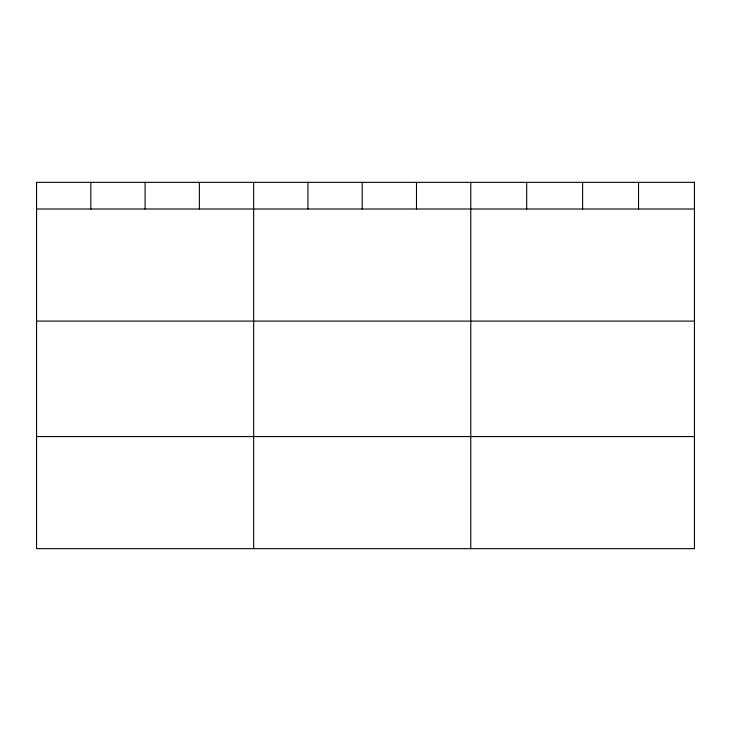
<?xml version="1.0" encoding="UTF-8"?>
<svg xmlns="http://www.w3.org/2000/svg" width="731" height="731" viewBox="0 0 731 731"><rect width="100%" height="100%" fill="white"/><g stroke="black" fill="none" stroke-linecap="round" stroke-linejoin="round"><path stroke-width="1.1" d="M36.55 209.011L694.45 209.011M36.55 321.101L694.45 321.101M36.55 436.571L694.45 436.571M638.528 182.348L638.528 209.011M582.607 182.348L582.607 209.011M526.685 182.348L526.685 209.011M470.764 182.348L470.764 548.652M416.487 182.348L416.487 209.011M362.21 182.348L362.21 209.011M307.934 182.348L307.934 209.011M253.657 182.348L253.657 548.652M199.38 182.348L199.38 209.011M145.103 182.348L145.103 209.011M90.827 182.348L90.827 209.011M694.45 182.348L36.55 182.348L36.55 548.652L694.45 548.652L694.45 182.348"/></g></svg>
